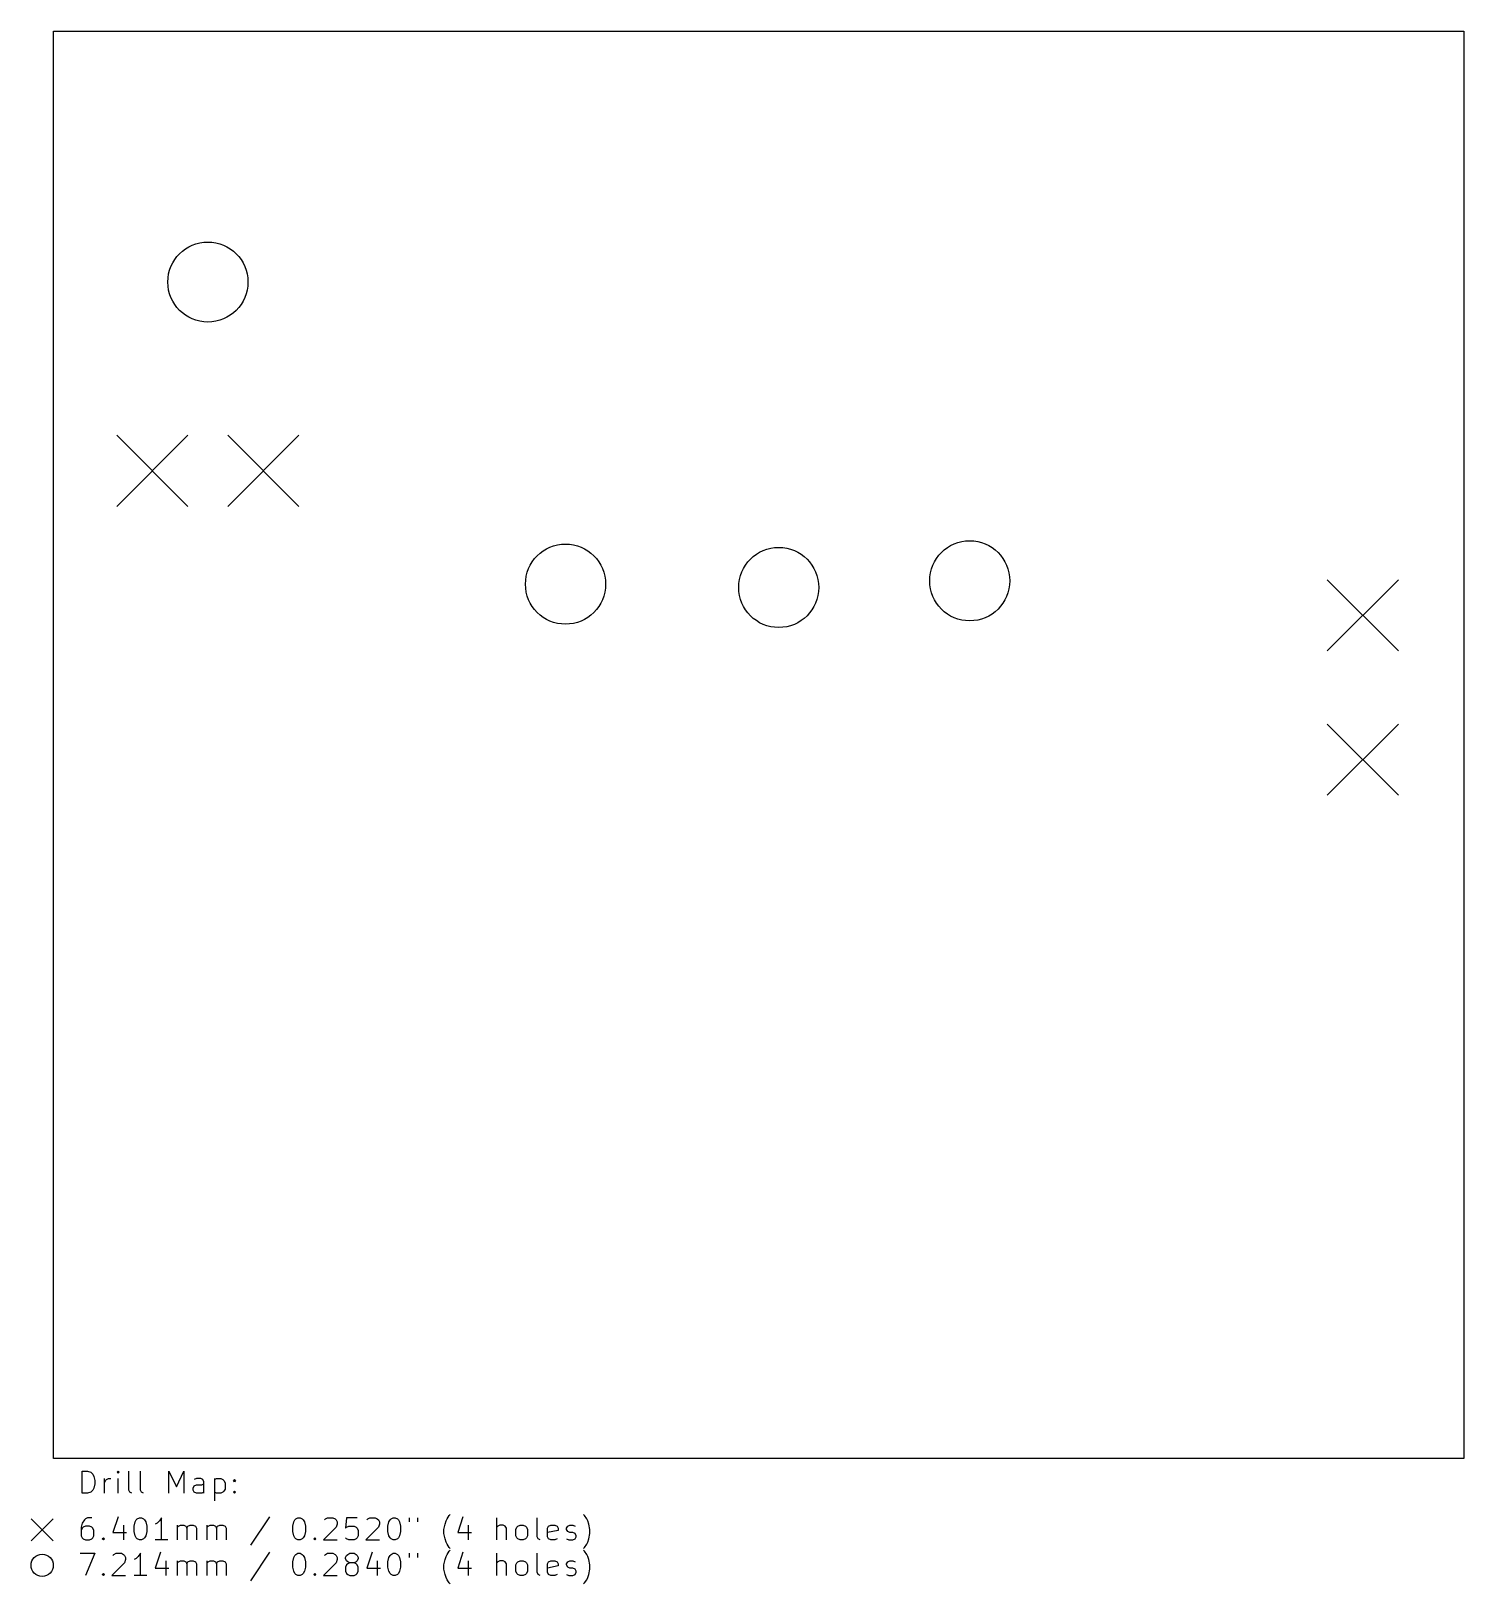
# Model space of a CAD drawing. Extents: x 1.42 to 6.5, y -6.5 to -1.
import ezdxf

# ---------------------------------------------------------------- set-up
doc = ezdxf.new("R2010")
doc.units = 0
doc.header["$MEASUREMENT"] = 0
doc.layers.add('BLACK', color=7, linetype='CONTINUOUS')

msp = doc.modelspace()

# ---------------------------------------------------------------- linework, layer by layer
at = {"layer": 'BLACK', "linetype": 'CONTINUOUS'}
for p, q in [((1.5, -1), (6.5, -1)), ((1.5, -6.06), (1.5, -1)), ((6.5, -1), (6.5, -6.06)), ((1.7244, -2.4331), (1.9764, -2.6851)), ((1.9764, -2.4331), (1.7244, -2.6851)), ((2.1181, -2.4331), (2.3701, -2.6851)), ((2.3701, -2.4331), (2.1181, -2.6851)), ((6.0157, -2.9449), (6.2677, -3.1969)), ((6.2677, -2.9449), (6.0157, -3.1969)), ((6.0157, -3.4567), (6.2677, -3.7087)), ((6.2677, -3.4567), (6.0157, -3.7087)), ((6.5, -6.06), (1.5, -6.06)), ((1.6017, -6.1836), (1.6017, -6.1049)), ((1.6017, -6.1049), (1.6204, -6.1049)), ((1.6204, -6.1049), (1.6317, -6.1086)), ((1.6317, -6.1086), (1.6392, -6.1161)), ((1.7292, -6.1049), (1.7254, -6.1086)), ((1.7254, -6.1086), (1.7292, -6.1124)), ((1.7329, -6.1086), (1.7292, -6.1049)), ((1.7292, -6.1049), (1.7292, -6.1124)), ((1.7292, -6.1124), (1.7329, -6.1086)), ((1.7667, -6.1724), (1.7667, -6.1049)), ((1.8079, -6.1724), (1.8079, -6.1049)), ((1.9091, -6.1836), (1.9091, -6.1049)), ((1.9091, -6.1049), (1.9354, -6.1611)), ((1.9354, -6.1611), (1.9616, -6.1049)), ((1.9616, -6.1049), (1.9616, -6.1836)), ((1.6392, -6.1161), (1.6429, -6.1236)), ((1.6429, -6.1649), (1.6392, -6.1724)), ((1.6429, -6.1236), (1.6467, -6.1386)), ((1.6467, -6.1499), (1.6429, -6.1649)), ((1.6467, -6.1386), (1.6467, -6.1499)), ((1.6804, -6.1836), (1.6804, -6.1311)), ((1.6804, -6.1461), (1.6842, -6.1386)), ((1.6842, -6.1386), (1.6879, -6.1349)), ((1.6879, -6.1349), (1.6954, -6.1311)), ((1.6954, -6.1311), (1.7029, -6.1311)), ((1.7292, -6.1836), (1.7292, -6.1311)), ((1.9954, -6.1649), (1.9991, -6.1574)), ((1.9954, -6.1724), (1.9954, -6.1649)), ((2.0066, -6.1311), (1.9991, -6.1349)), ((1.9991, -6.1574), (2.0066, -6.1536)), ((2.0216, -6.1311), (2.0066, -6.1311)), ((2.0066, -6.1536), (2.0254, -6.1536)), ((2.0291, -6.1349), (2.0216, -6.1311)), ((2.0254, -6.1536), (2.0329, -6.1499)), ((2.0329, -6.1424), (2.0291, -6.1349)), ((2.0329, -6.1836), (2.0329, -6.1424)), ((2.0704, -6.1311), (2.0704, -6.2099)), ((2.0704, -6.1349), (2.0779, -6.1311)), ((2.0779, -6.1311), (2.0929, -6.1311)), ((2.0929, -6.1311), (2.1004, -6.1349)), ((2.1004, -6.1349), (2.1041, -6.1386)), ((2.1041, -6.1386), (2.1079, -6.1461)), ((2.1079, -6.1461), (2.1079, -6.1686)), ((2.1379, -6.1386), (2.1416, -6.1349)), ((2.1416, -6.1424), (2.1379, -6.1386)), ((2.1416, -6.1349), (2.1454, -6.1386)), ((2.1416, -6.1349), (2.1416, -6.1424)), ((2.1454, -6.1386), (2.1416, -6.1424)), ((1.6204, -6.1836), (1.6017, -6.1836)), ((1.6317, -6.1799), (1.6204, -6.1836)), ((1.6392, -6.1724), (1.6317, -6.1799)), ((1.7704, -6.1799), (1.7667, -6.1724)), ((1.7779, -6.1836), (1.7704, -6.1799)), ((1.8117, -6.1799), (1.8079, -6.1724)), ((1.8192, -6.1836), (1.8117, -6.1799)), ((1.9991, -6.1799), (1.9954, -6.1724)), ((2.0066, -6.1836), (1.9991, -6.1799)), ((2.0254, -6.1836), (2.0066, -6.1836)), ((2.0329, -6.1799), (2.0254, -6.1836)), ((2.0779, -6.1836), (2.0704, -6.1799)), ((2.0929, -6.1836), (2.0779, -6.1836)), ((2.1004, -6.1799), (2.0929, -6.1836)), ((2.1041, -6.1761), (2.1004, -6.1799)), ((2.1079, -6.1686), (2.1041, -6.1761)), ((2.1379, -6.1799), (2.1416, -6.1761)), ((2.1416, -6.1836), (2.1379, -6.1799)), ((2.1416, -6.1761), (2.1454, -6.1799)), ((2.1416, -6.1761), (2.1416, -6.1836)), ((2.1454, -6.1799), (2.1416, -6.1836)), ((1.4203, -6.2736), (1.499, -6.3523)), ((1.499, -6.2736), (1.4203, -6.3523)), ((1.6129, -6.274), (1.6092, -6.2777)), ((1.6204, -6.2702), (1.6129, -6.274)), ((1.6354, -6.2702), (1.6204, -6.2702)), ((1.7292, -6.2665), (1.7104, -6.3227)), ((1.7929, -6.2777), (1.7967, -6.274)), ((1.7967, -6.274), (1.8042, -6.2702)), ((1.8042, -6.2702), (1.8117, -6.2702)), ((1.8117, -6.2702), (1.8192, -6.274)), ((1.8192, -6.274), (1.8229, -6.2777)), ((1.8829, -6.2702), (1.8754, -6.2815)), ((1.8829, -6.349), (1.8829, -6.2702)), ((2.2654, -6.2665), (2.1979, -6.3677)), ((2.3553, -6.2777), (2.3591, -6.274)), ((2.3591, -6.274), (2.3666, -6.2702)), ((2.3666, -6.2702), (2.3741, -6.2702)), ((2.3741, -6.2702), (2.3816, -6.274)), ((2.3816, -6.274), (2.3853, -6.2777)), ((2.4603, -6.2777), (2.4641, -6.274)), ((2.4641, -6.274), (2.4716, -6.2702)), ((2.4716, -6.2702), (2.4903, -6.2702)), ((2.4903, -6.2702), (2.4978, -6.274)), ((2.4978, -6.274), (2.5016, -6.2777)), ((2.5391, -6.2702), (2.5353, -6.3077)), ((2.5766, -6.2702), (2.5391, -6.2702)), ((2.6103, -6.2777), (2.6141, -6.274)), ((2.6141, -6.274), (2.6216, -6.2702)), ((2.6216, -6.2702), (2.6403, -6.2702)), ((2.6403, -6.2702), (2.6478, -6.274)), ((2.6478, -6.274), (2.6516, -6.2777)), ((2.6928, -6.2777), (2.6965, -6.274)), ((2.6965, -6.274), (2.704, -6.2702)), ((2.704, -6.2702), (2.7115, -6.2702)), ((2.7115, -6.2702), (2.719, -6.274)), ((2.719, -6.274), (2.7228, -6.2777)), ((2.7603, -6.2702), (2.7603, -6.2852)), ((2.7903, -6.2702), (2.7903, -6.2852)), ((2.8915, -6.2815), (2.8953, -6.274)), ((2.8953, -6.274), (2.9028, -6.2627)), ((2.9028, -6.2627), (2.9065, -6.259)), ((2.9515, -6.2665), (2.9328, -6.3227)), ((3.0715, -6.349), (3.0715, -6.2702)), ((3.214, -6.3377), (3.214, -6.2702)), ((3.3827, -6.2627), (3.379, -6.259)), ((3.3902, -6.274), (3.3827, -6.2627)), ((3.394, -6.2815), (3.3902, -6.274)), ((1.6017, -6.289), (1.5979, -6.304)), ((1.5979, -6.304), (1.5979, -6.334)), ((1.6017, -6.3077), (1.5979, -6.3152)), ((1.6092, -6.2777), (1.6017, -6.289)), ((1.6054, -6.304), (1.6017, -6.3077)), ((1.6129, -6.3002), (1.6054, -6.304)), ((1.6279, -6.3002), (1.6129, -6.3002)), ((1.6354, -6.304), (1.6279, -6.3002)), ((1.6392, -6.3077), (1.6354, -6.304)), ((1.6429, -6.3152), (1.6392, -6.3077)), ((1.6429, -6.334), (1.6429, -6.3152)), ((1.7104, -6.3227), (1.7592, -6.3227)), ((1.7479, -6.2965), (1.7479, -6.349)), ((1.7854, -6.3002), (1.7892, -6.2852)), ((1.7854, -6.319), (1.7854, -6.3002)), ((1.7892, -6.334), (1.7854, -6.319)), ((1.7892, -6.2852), (1.7929, -6.2777)), ((1.8229, -6.2777), (1.8267, -6.2852)), ((1.8267, -6.2852), (1.8304, -6.3002)), ((1.8304, -6.319), (1.8267, -6.334)), ((1.8304, -6.3002), (1.8304, -6.319)), ((1.8679, -6.289), (1.8604, -6.2927)), ((1.8754, -6.2815), (1.8679, -6.289)), ((1.9391, -6.349), (1.9391, -6.2965)), ((1.9391, -6.304), (1.9429, -6.3002)), ((1.9429, -6.3002), (1.9504, -6.2965)), ((1.9504, -6.2965), (1.9616, -6.2965)), ((1.9616, -6.2965), (1.9691, -6.3002)), ((1.9691, -6.3002), (1.9729, -6.3077)), ((1.9729, -6.3077), (1.9766, -6.3002)), ((1.9729, -6.3077), (1.9729, -6.349)), ((1.9766, -6.3002), (1.9841, -6.2965)), ((1.9841, -6.2965), (1.9954, -6.2965)), ((1.9954, -6.2965), (2.0029, -6.3002)), ((2.0029, -6.3002), (2.0066, -6.3077)), ((2.0066, -6.3077), (2.0066, -6.349)), ((2.0441, -6.349), (2.0441, -6.2965)), ((2.0441, -6.304), (2.0479, -6.3002)), ((2.0479, -6.3002), (2.0554, -6.2965)), ((2.0554, -6.2965), (2.0666, -6.2965)), ((2.0666, -6.2965), (2.0741, -6.3002)), ((2.0741, -6.3002), (2.0779, -6.3077)), ((2.0779, -6.3077), (2.0816, -6.3002)), ((2.0779, -6.3077), (2.0779, -6.349)), ((2.0816, -6.3002), (2.0891, -6.2965)), ((2.0891, -6.2965), (2.1004, -6.2965)), ((2.1004, -6.2965), (2.1079, -6.3002)), ((2.1079, -6.3002), (2.1116, -6.3077)), ((2.1116, -6.3077), (2.1116, -6.349)), ((2.3478, -6.3002), (2.3516, -6.2852)), ((2.3478, -6.319), (2.3478, -6.3002)), ((2.3516, -6.334), (2.3478, -6.319)), ((2.3516, -6.2852), (2.3553, -6.2777)), ((2.3853, -6.2777), (2.3891, -6.2852)), ((2.3891, -6.2852), (2.3928, -6.3002)), ((2.3928, -6.319), (2.3891, -6.334)), ((2.3928, -6.3002), (2.3928, -6.319)), ((2.5016, -6.304), (2.4566, -6.349)), ((2.5016, -6.2777), (2.5053, -6.2852)), ((2.5053, -6.2927), (2.5016, -6.304)), ((2.5053, -6.2852), (2.5053, -6.2927)), ((2.5353, -6.3077), (2.5391, -6.304)), ((2.5391, -6.304), (2.5466, -6.3002)), ((2.5466, -6.3002), (2.5653, -6.3002)), ((2.5653, -6.3002), (2.5728, -6.304)), ((2.5728, -6.304), (2.5766, -6.3077)), ((2.5766, -6.3077), (2.5803, -6.3152)), ((2.5803, -6.3152), (2.5803, -6.334)), ((2.6516, -6.304), (2.6066, -6.349)), ((2.6516, -6.2777), (2.6553, -6.2852)), ((2.6553, -6.2927), (2.6516, -6.304)), ((2.6553, -6.2852), (2.6553, -6.2927)), ((2.6853, -6.3002), (2.689, -6.2852)), ((2.6853, -6.319), (2.6853, -6.3002)), ((2.689, -6.334), (2.6853, -6.319)), ((2.689, -6.2852), (2.6928, -6.2777)), ((2.7228, -6.2777), (2.7265, -6.2852)), ((2.7265, -6.2852), (2.7303, -6.3002)), ((2.7303, -6.319), (2.7265, -6.334)), ((2.7303, -6.3002), (2.7303, -6.319)), ((2.884, -6.3115), (2.8878, -6.2927)), ((2.884, -6.3265), (2.884, -6.3115)), ((2.8878, -6.3452), (2.884, -6.3265)), ((2.8878, -6.2927), (2.8915, -6.2815)), ((2.9328, -6.3227), (2.9815, -6.3227)), ((2.9703, -6.2965), (2.9703, -6.349)), ((3.0752, -6.3002), (3.0715, -6.304)), ((3.0827, -6.2965), (3.0752, -6.3002)), ((3.094, -6.2965), (3.0827, -6.2965)), ((3.1015, -6.3002), (3.094, -6.2965)), ((3.1052, -6.3077), (3.1015, -6.3002)), ((3.1052, -6.349), (3.1052, -6.3077)), ((3.139, -6.3115), (3.1427, -6.304)), ((3.139, -6.334), (3.139, -6.3115)), ((3.1427, -6.304), (3.1465, -6.3002)), ((3.1465, -6.3002), (3.154, -6.2965)), ((3.154, -6.2965), (3.1652, -6.2965)), ((3.1652, -6.2965), (3.1727, -6.3002)), ((3.1727, -6.3002), (3.1765, -6.304)), ((3.1765, -6.304), (3.1802, -6.3115)), ((3.1802, -6.3115), (3.1802, -6.334)), ((3.2515, -6.3077), (3.2552, -6.3002)), ((3.2515, -6.3377), (3.2515, -6.3077)), ((3.289, -6.3152), (3.2515, -6.3227)), ((3.2552, -6.3002), (3.2627, -6.2965)), ((3.2627, -6.2965), (3.2777, -6.2965)), ((3.2777, -6.2965), (3.2852, -6.3002)), ((3.2852, -6.3002), (3.289, -6.3077)), ((3.289, -6.3077), (3.289, -6.3152)), ((3.319, -6.3077), (3.3227, -6.3002)), ((3.319, -6.3115), (3.319, -6.3077)), ((3.3227, -6.319), (3.319, -6.3115)), ((3.3227, -6.3002), (3.3302, -6.2965)), ((3.3302, -6.3227), (3.3227, -6.319)), ((3.3302, -6.2965), (3.3415, -6.2965)), ((3.3415, -6.3227), (3.3302, -6.3227)), ((3.3415, -6.2965), (3.349, -6.3002)), ((3.349, -6.3265), (3.3415, -6.3227)), ((3.3527, -6.334), (3.349, -6.3265)), ((3.3977, -6.2927), (3.394, -6.2815)), ((3.4015, -6.3115), (3.3977, -6.2927)), ((3.3977, -6.3452), (3.4015, -6.3265)), ((3.4015, -6.3265), (3.4015, -6.3115)), ((1.5979, -6.334), (1.6017, -6.3415)), ((1.6017, -6.3415), (1.6054, -6.3452)), ((1.6054, -6.3452), (1.6129, -6.349)), ((1.6129, -6.349), (1.6279, -6.349)), ((1.6279, -6.349), (1.6354, -6.3452)), ((1.6354, -6.3452), (1.6392, -6.3415)), ((1.6392, -6.3415), (1.6429, -6.334)), ((1.6729, -6.3452), (1.6767, -6.3415)), ((1.6767, -6.349), (1.6729, -6.3452)), ((1.6767, -6.3415), (1.6804, -6.3452)), ((1.6767, -6.3415), (1.6767, -6.349)), ((1.6804, -6.3452), (1.6767, -6.349)), ((1.7929, -6.3415), (1.7892, -6.334)), ((1.7967, -6.3452), (1.7929, -6.3415)), ((1.8042, -6.349), (1.7967, -6.3452)), ((1.8117, -6.349), (1.8042, -6.349)), ((1.8192, -6.3452), (1.8117, -6.349)), ((1.8229, -6.3415), (1.8192, -6.3452)), ((1.8267, -6.334), (1.8229, -6.3415)), ((1.9054, -6.349), (1.8604, -6.349)), ((2.3553, -6.3415), (2.3516, -6.334)), ((2.3591, -6.3452), (2.3553, -6.3415)), ((2.3666, -6.349), (2.3591, -6.3452)), ((2.3741, -6.349), (2.3666, -6.349)), ((2.3816, -6.3452), (2.3741, -6.349)), ((2.3853, -6.3415), (2.3816, -6.3452)), ((2.3891, -6.334), (2.3853, -6.3415)), ((2.4228, -6.3452), (2.4266, -6.3415)), ((2.4266, -6.349), (2.4228, -6.3452)), ((2.4266, -6.3415), (2.4303, -6.3452)), ((2.4266, -6.3415), (2.4266, -6.349)), ((2.4303, -6.3452), (2.4266, -6.349)), ((2.4566, -6.349), (2.5053, -6.349)), ((2.5391, -6.3452), (2.5353, -6.3415)), ((2.5466, -6.349), (2.5391, -6.3452)), ((2.5653, -6.349), (2.5466, -6.349)), ((2.5728, -6.3452), (2.5653, -6.349)), ((2.5766, -6.3415), (2.5728, -6.3452)), ((2.5803, -6.334), (2.5766, -6.3415)), ((2.6066, -6.349), (2.6553, -6.349)), ((2.6928, -6.3415), (2.689, -6.334)), ((2.6965, -6.3452), (2.6928, -6.3415)), ((2.704, -6.349), (2.6965, -6.3452)), ((2.7115, -6.349), (2.704, -6.349)), ((2.719, -6.3452), (2.7115, -6.349)), ((2.7228, -6.3415), (2.719, -6.3452)), ((2.7265, -6.334), (2.7228, -6.3415)), ((2.8915, -6.3565), (2.8878, -6.3452)), ((2.8953, -6.364), (2.8915, -6.3565)), ((2.9028, -6.3752), (2.8953, -6.364)), ((2.9065, -6.379), (2.9028, -6.3752)), ((2.9028, -6.3887), (2.9065, -6.385)), ((3.1427, -6.3415), (3.139, -6.334)), ((3.1465, -6.3452), (3.1427, -6.3415)), ((3.154, -6.349), (3.1465, -6.3452)), ((3.1652, -6.349), (3.154, -6.349)), ((3.1727, -6.3452), (3.1652, -6.349)), ((3.1765, -6.3415), (3.1727, -6.3452)), ((3.1802, -6.334), (3.1765, -6.3415)), ((3.2177, -6.3452), (3.214, -6.3377)), ((3.2252, -6.349), (3.2177, -6.3452)), ((3.2552, -6.3452), (3.2515, -6.3377)), ((3.2627, -6.349), (3.2552, -6.3452)), ((3.2777, -6.349), (3.2627, -6.349)), ((3.2852, -6.3452), (3.2777, -6.349)), ((3.319, -6.3452), (3.3265, -6.349)), ((3.3265, -6.349), (3.3415, -6.349)), ((3.3415, -6.349), (3.349, -6.3452)), ((3.349, -6.3452), (3.3527, -6.3377)), ((3.3527, -6.3377), (3.3527, -6.334)), ((3.379, -6.379), (3.3827, -6.3752)), ((3.3827, -6.3887), (3.379, -6.385)), ((3.3827, -6.3752), (3.3902, -6.364)), ((3.3902, -6.364), (3.394, -6.3565)), ((3.394, -6.3565), (3.3977, -6.3452)), ((1.5942, -6.3962), (1.6467, -6.3962)), ((1.6467, -6.3962), (1.6129, -6.475)), ((1.7517, -6.43), (1.7067, -6.475)), ((1.7104, -6.4037), (1.7142, -6.4)), ((1.7142, -6.4), (1.7217, -6.3962)), ((1.7217, -6.3962), (1.7404, -6.3962)), ((1.7404, -6.3962), (1.7479, -6.4)), ((1.7479, -6.4), (1.7517, -6.4037)), ((1.7517, -6.4037), (1.7554, -6.4112)), ((1.7554, -6.4187), (1.7517, -6.43)), ((1.7554, -6.4112), (1.7554, -6.4187)), ((1.7929, -6.415), (1.7854, -6.4187)), ((1.8004, -6.4075), (1.7929, -6.415)), ((1.8079, -6.3962), (1.8004, -6.4075)), ((1.8079, -6.475), (1.8079, -6.3962)), ((1.8791, -6.3925), (1.8604, -6.4487)), ((1.8979, -6.4225), (1.8979, -6.475)), ((1.9391, -6.475), (1.9391, -6.4225)), ((1.9391, -6.43), (1.9429, -6.4262)), ((1.9429, -6.4262), (1.9504, -6.4225)), ((1.9504, -6.4225), (1.9616, -6.4225)), ((1.9616, -6.4225), (1.9691, -6.4262)), ((1.9691, -6.4262), (1.9729, -6.4337)), ((1.9729, -6.4337), (1.9766, -6.4262)), ((1.9729, -6.4337), (1.9729, -6.475)), ((1.9766, -6.4262), (1.9841, -6.4225)), ((1.9841, -6.4225), (1.9954, -6.4225)), ((1.9954, -6.4225), (2.0029, -6.4262)), ((2.0029, -6.4262), (2.0066, -6.4337)), ((2.0066, -6.4337), (2.0066, -6.475)), ((2.0441, -6.475), (2.0441, -6.4225)), ((2.0441, -6.43), (2.0479, -6.4262)), ((2.0479, -6.4262), (2.0554, -6.4225)), ((2.0554, -6.4225), (2.0666, -6.4225)), ((2.0666, -6.4225), (2.0741, -6.4262)), ((2.0741, -6.4262), (2.0779, -6.4337)), ((2.0779, -6.4337), (2.0816, -6.4262)), ((2.0779, -6.4337), (2.0779, -6.475)), ((2.0816, -6.4262), (2.0891, -6.4225)), ((2.0891, -6.4225), (2.1004, -6.4225)), ((2.1004, -6.4225), (2.1079, -6.4262)), ((2.1079, -6.4262), (2.1116, -6.4337)), ((2.1116, -6.4337), (2.1116, -6.475)), ((2.2654, -6.3925), (2.1979, -6.4937)), ((2.3478, -6.4262), (2.3516, -6.4112)), ((2.3478, -6.445), (2.3478, -6.4262)), ((2.3516, -6.4112), (2.3553, -6.4037)), ((2.3553, -6.4037), (2.3591, -6.4)), ((2.3591, -6.4), (2.3666, -6.3962)), ((2.3666, -6.3962), (2.3741, -6.3962)), ((2.3741, -6.3962), (2.3816, -6.4)), ((2.3816, -6.4), (2.3853, -6.4037)), ((2.3853, -6.4037), (2.3891, -6.4112)), ((2.3891, -6.4112), (2.3928, -6.4262)), ((2.3928, -6.4262), (2.3928, -6.445)), ((2.5016, -6.43), (2.4566, -6.475)), ((2.4603, -6.4037), (2.4641, -6.4)), ((2.4641, -6.4), (2.4716, -6.3962)), ((2.4716, -6.3962), (2.4903, -6.3962)), ((2.4903, -6.3962), (2.4978, -6.4)), ((2.4978, -6.4), (2.5016, -6.4037)), ((2.5016, -6.4037), (2.5053, -6.4112)), ((2.5053, -6.4187), (2.5016, -6.43)), ((2.5053, -6.4112), (2.5053, -6.4187)), ((2.5353, -6.4112), (2.5391, -6.4037)), ((2.5353, -6.415), (2.5353, -6.4112)), ((2.5391, -6.4225), (2.5353, -6.415)), ((2.5391, -6.4375), (2.5353, -6.445)), ((2.5391, -6.4037), (2.5428, -6.4)), ((2.5428, -6.4262), (2.5391, -6.4225)), ((2.5428, -6.4337), (2.5391, -6.4375)), ((2.5428, -6.4), (2.5503, -6.3962)), ((2.5503, -6.43), (2.5428, -6.4262)), ((2.5503, -6.43), (2.5428, -6.4337)), ((2.5503, -6.3962), (2.5653, -6.3962)), ((2.5653, -6.43), (2.5503, -6.43)), ((2.5653, -6.3962), (2.5728, -6.4)), ((2.5728, -6.4262), (2.5653, -6.43)), ((2.5728, -6.4337), (2.5653, -6.43)), ((2.5728, -6.4), (2.5766, -6.4037)), ((2.5766, -6.4225), (2.5728, -6.4262)), ((2.5766, -6.4375), (2.5728, -6.4337)), ((2.5766, -6.4037), (2.5803, -6.4112)), ((2.5803, -6.415), (2.5766, -6.4225)), ((2.5803, -6.445), (2.5766, -6.4375)), ((2.5803, -6.4112), (2.5803, -6.415)), ((2.6291, -6.3925), (2.6103, -6.4487)), ((2.6478, -6.4225), (2.6478, -6.475)), ((2.6853, -6.4262), (2.689, -6.4112)), ((2.6853, -6.445), (2.6853, -6.4262)), ((2.689, -6.4112), (2.6928, -6.4037)), ((2.6928, -6.4037), (2.6965, -6.4)), ((2.6965, -6.4), (2.704, -6.3962)), ((2.704, -6.3962), (2.7115, -6.3962)), ((2.7115, -6.3962), (2.719, -6.4)), ((2.719, -6.4), (2.7228, -6.4037)), ((2.7228, -6.4037), (2.7265, -6.4112)), ((2.7265, -6.4112), (2.7303, -6.4262)), ((2.7303, -6.4262), (2.7303, -6.445)), ((2.7603, -6.3962), (2.7603, -6.4112)), ((2.7903, -6.3962), (2.7903, -6.4112)), ((2.884, -6.4375), (2.8878, -6.4187)), ((2.884, -6.4525), (2.884, -6.4375)), ((2.8878, -6.4187), (2.8915, -6.4075)), ((2.8915, -6.4075), (2.8953, -6.4)), ((2.8953, -6.4), (2.9028, -6.3887)), ((2.9515, -6.3925), (2.9328, -6.4487)), ((2.9703, -6.4225), (2.9703, -6.475)), ((3.0715, -6.475), (3.0715, -6.3962)), ((3.0752, -6.4262), (3.0715, -6.43)), ((3.0827, -6.4225), (3.0752, -6.4262)), ((3.094, -6.4225), (3.0827, -6.4225)), ((3.1015, -6.4262), (3.094, -6.4225)), ((3.1052, -6.4337), (3.1015, -6.4262)), ((3.1052, -6.475), (3.1052, -6.4337)), ((3.139, -6.4375), (3.1427, -6.43)), ((3.139, -6.46), (3.139, -6.4375)), ((3.1427, -6.43), (3.1465, -6.4262)), ((3.1465, -6.4262), (3.154, -6.4225)), ((3.154, -6.4225), (3.1652, -6.4225)), ((3.1652, -6.4225), (3.1727, -6.4262)), ((3.1727, -6.4262), (3.1765, -6.43)), ((3.1765, -6.43), (3.1802, -6.4375)), ((3.1802, -6.4375), (3.1802, -6.46)), ((3.214, -6.4637), (3.214, -6.3962)), ((3.2515, -6.4337), (3.2552, -6.4262)), ((3.2515, -6.4637), (3.2515, -6.4337)), ((3.2552, -6.4262), (3.2627, -6.4225)), ((3.2627, -6.4225), (3.2777, -6.4225)), ((3.2777, -6.4225), (3.2852, -6.4262)), ((3.2852, -6.4262), (3.289, -6.4337)), ((3.289, -6.4337), (3.289, -6.4412)), ((3.319, -6.4337), (3.3227, -6.4262)), ((3.319, -6.4375), (3.319, -6.4337)), ((3.3227, -6.445), (3.319, -6.4375)), ((3.3227, -6.4262), (3.3302, -6.4225)), ((3.3302, -6.4225), (3.3415, -6.4225)), ((3.3415, -6.4225), (3.349, -6.4262)), ((3.3902, -6.4), (3.3827, -6.3887)), ((3.394, -6.4075), (3.3902, -6.4)), ((3.3977, -6.4187), (3.394, -6.4075)), ((3.4015, -6.4375), (3.3977, -6.4187)), ((3.4015, -6.4525), (3.4015, -6.4375)), ((1.6729, -6.4712), (1.6767, -6.4675)), ((1.6767, -6.475), (1.6729, -6.4712)), ((1.6767, -6.4675), (1.6804, -6.4712)), ((1.6767, -6.4675), (1.6767, -6.475)), ((1.6804, -6.4712), (1.6767, -6.475)), ((1.7067, -6.475), (1.7554, -6.475)), ((1.8304, -6.475), (1.7854, -6.475)), ((1.8604, -6.4487), (1.9091, -6.4487)), ((2.3516, -6.46), (2.3478, -6.445)), ((2.3553, -6.4675), (2.3516, -6.46)), ((2.3591, -6.4712), (2.3553, -6.4675)), ((2.3666, -6.475), (2.3591, -6.4712)), ((2.3741, -6.475), (2.3666, -6.475)), ((2.3816, -6.4712), (2.3741, -6.475)), ((2.3853, -6.4675), (2.3816, -6.4712)), ((2.3891, -6.46), (2.3853, -6.4675)), ((2.3928, -6.445), (2.3891, -6.46)), ((2.4228, -6.4712), (2.4266, -6.4675)), ((2.4266, -6.475), (2.4228, -6.4712)), ((2.4266, -6.4675), (2.4303, -6.4712)), ((2.4266, -6.4675), (2.4266, -6.475)), ((2.4303, -6.4712), (2.4266, -6.475)), ((2.4566, -6.475), (2.5053, -6.475)), ((2.5353, -6.445), (2.5353, -6.46)), ((2.5353, -6.46), (2.5391, -6.4675)), ((2.5391, -6.4675), (2.5428, -6.4712)), ((2.5428, -6.4712), (2.5503, -6.475)), ((2.5503, -6.475), (2.5653, -6.475)), ((2.5653, -6.475), (2.5728, -6.4712)), ((2.5728, -6.4712), (2.5766, -6.4675)), ((2.5766, -6.4675), (2.5803, -6.46)), ((2.5803, -6.46), (2.5803, -6.445)), ((2.6103, -6.4487), (2.6591, -6.4487)), ((2.689, -6.46), (2.6853, -6.445)), ((2.6928, -6.4675), (2.689, -6.46)), ((2.6965, -6.4712), (2.6928, -6.4675)), ((2.704, -6.475), (2.6965, -6.4712)), ((2.7115, -6.475), (2.704, -6.475)), ((2.719, -6.4712), (2.7115, -6.475)), ((2.7228, -6.4675), (2.719, -6.4712)), ((2.7265, -6.46), (2.7228, -6.4675)), ((2.7303, -6.445), (2.7265, -6.46)), ((2.8878, -6.4712), (2.884, -6.4525)), ((2.8915, -6.4825), (2.8878, -6.4712)), ((2.8953, -6.49), (2.8915, -6.4825)), ((2.9028, -6.5012), (2.8953, -6.49)), ((2.9328, -6.4487), (2.9815, -6.4487)), ((3.1427, -6.4675), (3.139, -6.46)), ((3.1465, -6.4712), (3.1427, -6.4675)), ((3.154, -6.475), (3.1465, -6.4712)), ((3.1652, -6.475), (3.154, -6.475)), ((3.1727, -6.4712), (3.1652, -6.475)), ((3.1765, -6.4675), (3.1727, -6.4712)), ((3.1802, -6.46), (3.1765, -6.4675)), ((3.2177, -6.4712), (3.214, -6.4637)), ((3.2252, -6.475), (3.2177, -6.4712)), ((3.289, -6.4412), (3.2515, -6.4487)), ((3.2552, -6.4712), (3.2515, -6.4637)), ((3.2627, -6.475), (3.2552, -6.4712)), ((3.2777, -6.475), (3.2627, -6.475)), ((3.2852, -6.4712), (3.2777, -6.475)), ((3.319, -6.4712), (3.3265, -6.475)), ((3.3302, -6.4487), (3.3227, -6.445)), ((3.3265, -6.475), (3.3415, -6.475)), ((3.3415, -6.4487), (3.3302, -6.4487)), ((3.349, -6.4525), (3.3415, -6.4487)), ((3.3415, -6.475), (3.349, -6.4712)), ((3.3527, -6.46), (3.349, -6.4525)), ((3.349, -6.4712), (3.3527, -6.4637)), ((3.3527, -6.4637), (3.3527, -6.46)), ((3.3827, -6.5012), (3.3902, -6.49)), ((3.3902, -6.49), (3.394, -6.4825)), ((3.394, -6.4825), (3.3977, -6.4712)), ((3.3977, -6.4712), (3.4015, -6.4525)), ((2.9065, -6.505), (2.9028, -6.5012)), ((3.379, -6.505), (3.3827, -6.5012))]:
    msp.add_line(p, q, dxfattribs=at)
at = {"layer": 'BLACK'}
for centre, radius in [((2.0472, -1.8898), 0.142), ((4.748, -2.9488), 0.142), ((3.315, -2.9606), 0.142), ((4.0709, -2.9724), 0.142), ((1.4596, -6.4389), 0.0394)]:
    msp.add_circle(centre, radius, dxfattribs=at)

doc.saveas('drawing.dxf')
